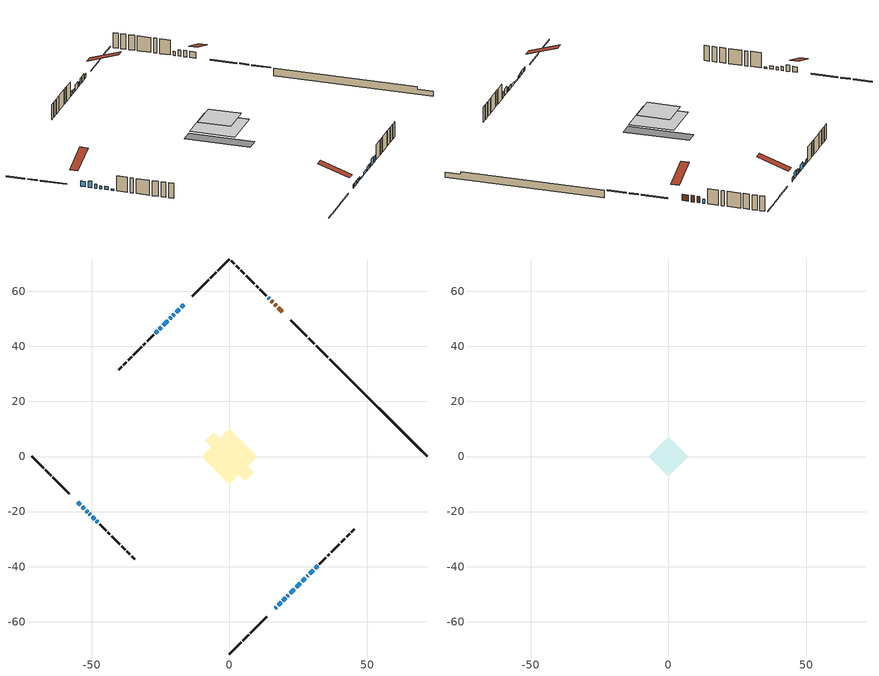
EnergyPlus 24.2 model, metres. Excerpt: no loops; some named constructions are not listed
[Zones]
conditioned space
 floor outside (Floor1 construction): -2.04,0 0,2.04 2.04,0 0,-2.04 z1.22
 floor adiabatic (AdiabaticFloorConstruction): -10.05,0 0,10.05 10.05,0 0,-10.05 z3.66
 floor foundation (Slab1 construction): -8.84,5.73 -5.73,8.84 8.84,-5.73 5.73,-8.84 z-1.22
 wall outside (RimJoist1 construction): 0,-71.7 4.21,-67.5 / -71.7,0 -67.5,-4.21 / 0,71.7 -4.21,67.5 / 35.7,36 31.49,40.21 z1.22:1.52
 wall outside (RimJoist2 construction): 4.86,-66.84 6.96,-64.74 / -66.84,-4.86 -64.74,-6.96 / -4.86,66.84 -6.96,64.74 / 30.84,40.87 28.74,42.96 z1.22:1.52
 wall outside (RimJoist3 construction): 7.62,-64.09 13.45,-58.25 / -64.09,-7.62 -58.25,-13.45 / -7.62,64.09 -13.45,58.25 / 28.08,43.62 22.25,49.45 z1.22:1.52
 wall outside (AdiabaticWallConstruction 1): 19.07,52.63 17.67,54.03 / 17.02,54.69 16.39,55.31 / 15.74,55.97 15.12,56.59 z1.22:3.25
 wall outside (AdiabaticWallConstruction): -16.63,55.08 -17.6,54.1 / -21.22,50.48 -21.72,49.98 / 26.42,-45.28 27.49,-44.21 / 28.15,-43.56 28.47,-43.23 z1.22:2.44; 16.63,-55.08 17.06,-54.65 z1.22:2.42; -55.08,-16.63 -54.11,-17.6 z1.22:2.97; -53.45,-18.25 -52.7,-19.01 / -18.26,53.45 -19.33,52.37 z1.22:3.25; -52.04,-19.66 -51.52,-20.19 z1.22:2.49; -19.99,51.71 -20.57,51.14 z1.22:3.13; 17.71,-53.99 18.76,-52.95 z1.22:2.46; 19.41,-52.29 20.35,-51.36 z1.22:2.39; 21,-50.7 21.38,-50.32 / -50.86,-20.84 -50.48,-21.22 z1.22:2.14; 22.04,-49.67 23.49,-48.21 z1.22:1.53; -49.83,-21.88 -49,-22.7 z1.22:2.21; 14.46,57.24 14.03,57.68 z1.22:2.54; -22.38,49.33 -24.1,47.6 z1.22:3.2; -24.76,46.95 -25.44,46.26 z1.22:2.24; -26.1,45.61 -26.91,44.79 z1.22:2.59; 24.15,-47.55 25.77,-45.94 z1.22:2.01; -48.35,-23.36 -47.8,-23.9 z1.22:1.63; 29.13,-42.58 30.42,-41.28 z1.22:3.35; 31.08,-40.63 31.97,-39.73 z1.22:2.95
 wall outside (Wall1 construction): 32.63,-39.07 34.99,-36.72 / -47.15,-24.56 -44.79,-26.91 / -27.57,44.13 -29.93,41.78 / 13.37,58.33 11.01,60.69 z1.22:6.1
 wall outside (Wall2 construction): 35.64,-36.06 36.29,-35.41 / -44.13,-27.57 -43.48,-28.22 / -30.58,41.12 -31.23,40.47 / 10.36,61.35 9.71,62 z1.22:6.1
 wall outside (Wall3 construction): 36.95,-34.75 39.92,-31.79 / -42.83,-28.88 -39.86,-31.85 / -31.89,39.81 -34.86,36.85 / 9.05,62.65 6.08,65.62 z1.22:6.1
 wall outside (Wall4 construction): 40.58,-31.13 41.87,-29.83 / -39.2,-32.5 -37.91,-33.8 / -35.52,36.19 -36.81,34.89 / 5.43,66.28 4.13,67.57 z1.22:6.1
 wall outside (Wall5 construction): 42.53,-29.18 43.58,-28.12 / -37.25,-34.45 -36.2,-35.51 / -37.47,34.24 -38.52,33.18 / 3.47,68.23 2.42,69.29 z1.22:6.1
 wall outside (Wall6 construction): 44.24,-27.47 45.34,-26.36 / -35.54,-36.17 -34.43,-37.27 / -39.18,32.52 -40.28,31.42 / 1.76,69.94 0.66,71.05 z1.22:6.1
 wall foundation (FoundationWall1 construction): 36.36,35.35,-1.22 36.36,35.35,1.22 68.17,3.53,1.22 68.17,3.53,0.44 71.7,0,0.44 71.7,0,-1.22
 window (WindowConstruction 18): -16.63,55.08 -17.6,54.1 z1.22:2.44
 window (WindowConstruction 2): 16.63,-55.08 17.06,-54.65 z1.22:2.41
 window (WindowConstruction 3): -55.08,-16.63 -54.11,-17.6 z1.22:2.97
 window (WindowConstruction 4): -53.45,-18.25 -52.7,-19.01 z1.22:3.25
 window (WindowConstruction 5): -52.04,-19.66 -51.52,-20.19 z1.22:2.49
 window (WindowConstruction 6): -18.26,53.45 -19.33,52.37 z1.22:3.25
 window (WindowConstruction 7): -19.99,51.71 -20.57,51.14 z1.22:3.12
 window (WindowConstruction 8): 17.71,-53.99 18.76,-52.95 z1.22:2.46
 window (WindowConstruction 9): 19.41,-52.29 20.35,-51.36 z1.22:2.39
 window (WindowConstruction 19): -21.22,50.48 -21.72,49.98 z1.22:2.44
 window (WindowConstruction 10): 21,-50.7 21.38,-50.32 z1.22:2.13
 window (WindowConstruction 11): 22.04,-49.67 23.49,-48.21 z1.22:1.52
 window (WindowConstruction 12): -50.86,-20.84 -50.48,-21.22 z1.22:2.13
 window (WindowConstruction 13): -49.83,-21.88 -49,-22.7 z1.22:2.21
 window (WindowConstruction 14): 14.46,57.24 14.03,57.68 z1.22:2.54
 window (WindowConstruction 15): -22.38,49.33 -24.1,47.6 z1.22:3.2
 window (WindowConstruction 16): -24.76,46.95 -25.44,46.26 z1.22:2.23
 window (WindowConstruction 17): -26.1,45.61 -26.91,44.79 z1.22:2.59
 window (WindowConstruction 22): 24.15,-47.55 25.77,-45.94 z1.22:2.01
 window (WindowConstruction 20): 26.42,-45.28 27.49,-44.21 z1.22:2.44
 window (WindowConstruction 23): -48.34,-23.36 -47.8,-23.9 z1.22:1.63
 window (WindowConstruction 21): 28.15,-43.55 28.47,-43.24 z1.22:2.44
 window (WindowConstruction): 29.13,-42.58 30.42,-41.29 z1.22:3.35
 window (WindowConstruction 1): 31.08,-40.63 31.97,-39.73 z1.22:2.95
 door (Door): 19.07,52.63 17.67,54.03 z1.22:3.25
 door (Door 1): 17.02,54.69 16.4,55.31 z1.22:3.25
 door (Door 2): 15.74,55.97 15.12,56.59 z1.22:3.25
 ceiling adiabatic (AdiabaticFloorConstruction): 0,-10.05 10.05,0 0,10.05 -10.05,0 z3.66
attic - vented
 floor to conditioned space (Floor2 construction Reversed): -7.25,0 0,7.25 7.25,0 0,-7.25 z6.1
 roof outside (Roof1 construction): 15.97,-55.73,6.1 8.91,-48.67,9.43 7.04,-50.53,9.43 14.11,-57.6,6.1; -55.73,-15.97,6.1 -48.67,-8.91,9.43 -50.53,-7.04,9.43 -57.6,-14.11,6.1; -15.97,55.73,6.1 -8.91,48.67,9.43 -7.04,50.53,9.43 -14.11,57.6,6.1; 19.73,51.97,6.1 12.67,44.91,9.43 14.53,43.05,9.43 21.59,50.11,6.1
[Schedule:Day:Interval]
clothes dryer exhaust 0 schedule day: No, 01:00, 0.123457, 02:00, 0.0740741, 03:00, 0.0493827, 04:00, 0.0246914, 05:00, 0.0493827, 06:00, 0.0740741, 07:00, 0.197531, 08:00, 0.395062, 09:00, 0.592593, 10:00, 0.839506, 11:00, 0.962963, 12:00, 1, 13:00, 0.91358, 14:00, 0.82716, 15:00, 0.716049, 16:00, 0.753086, 17:00, 0.679012, 18:00, 0.666667, 20:00, 0.62963, 21:00, 0.641975, 22:00, 0.666667, 23:00, 0.54321, 24:00, 0.296296
clothes dryer exhaust 0 schedule default day; cooling season schedule day; cooling season schedule day 2; cooling season schedule default day; exterior lighting schedule default day; natural vent schedule default day: No, 24:00, 0
cooling season schedule day 1: No, 24:00, 1
exterior lighting schedule day: No, 01:00, 0.566667, 03:00, 0.524167, 05:00, 0.495833, 06:00, 0.5525, 07:00, 0.623333, 08:00, 0.580833, 09:00, 0.439167, 10:00, 0.354167, 12:00, 0.34, 13:00, 0.354167, 14:00, 0.396667, 15:00, 0.425, 16:00, 0.495833, 17:00, 0.623333, 18:00, 0.793333, 19:00, 0.906667, 20:00, 0.963333, 21:00, 0.991667, 22:00, 0.920833, 23:00, 0.793333, 24:00, 0.665833
exterior lighting schedule day 1: No, 01:00, 0.528571, 03:00, 0.488929, 05:00, 0.4625, 06:00, 0.515357, 07:00, 0.581429, 08:00, 0.541786, 09:00, 0.409643, 10:00, 0.330357, 12:00, 0.317143, 13:00, 0.330357, 14:00, 0.37, 15:00, 0.396429, 16:00, 0.4625, 17:00, 0.581429, 18:00, 0.74, 19:00, 0.845714, 20:00, 0.898571, 21:00, 0.925, 22:00, 0.858929, 23:00, 0.74, 24:00, 0.621071
exterior lighting schedule day 10: No, 01:00, 0.552381, 03:00, 0.510952, 05:00, 0.483333, 06:00, 0.538571, 07:00, 0.607619, 08:00, 0.56619, 09:00, 0.428095, 10:00, 0.345238, 12:00, 0.331429, 13:00, 0.345238, 14:00, 0.386667, 15:00, 0.414286, 16:00, 0.483333, 17:00, 0.607619, 18:00, 0.773333, 19:00, 0.88381, 20:00, 0.939048, 21:00, 0.966667, 22:00, 0.897619, 23:00, 0.773333, 24:00, 0.649048
exterior lighting schedule day 11: No, 01:00, 0.571429, 03:00, 0.528571, 05:00, 0.5, 06:00, 0.557143, 07:00, 0.628571, 08:00, 0.585714, 09:00, 0.442857, 10:00, 0.357143, 12:00, 0.342857, 13:00, 0.357143, 14:00, 0.4, 15:00, 0.428571, 16:00, 0.5, 17:00, 0.628571, 18:00, 0.8, 19:00, 0.914286, 20:00, 0.971429, 21:00, 1, 22:00, 0.928571, 23:00, 0.8, 24:00, 0.671429
exterior lighting schedule day 2: No, 01:00, 0.485714, 03:00, 0.449286, 05:00, 0.425, 06:00, 0.473571, 07:00, 0.534286, 08:00, 0.497857, 09:00, 0.376429, 10:00, 0.303571, 12:00, 0.291429, 13:00, 0.303571, 14:00, 0.34, 15:00, 0.364286, 16:00, 0.425, 17:00, 0.534286, 18:00, 0.68, 19:00, 0.777143, 20:00, 0.825714, 21:00, 0.85, 22:00, 0.789286, 23:00, 0.68, 24:00, 0.570714
exterior lighting schedule day 3: No, 01:00, 0.442857, 03:00, 0.409643, 05:00, 0.3875, 06:00, 0.431786, 07:00, 0.487143, 08:00, 0.453929, 09:00, 0.343214, 10:00, 0.276786, 12:00, 0.265714, 13:00, 0.276786, 14:00, 0.31, 15:00, 0.332143, 16:00, 0.3875, 17:00, 0.487143, 18:00, 0.62, 19:00, 0.708571, 20:00, 0.752857, 21:00, 0.775, 22:00, 0.719643, 23:00, 0.62, 24:00, 0.520357
exterior lighting schedule day 4: No, 01:00, 0.4, 03:00, 0.37, 05:00, 0.35, 06:00, 0.39, 07:00, 0.44, 08:00, 0.41, 09:00, 0.31, 10:00, 0.25, 12:00, 0.24, 13:00, 0.25, 14:00, 0.28, 15:00, 0.3, 16:00, 0.35, 17:00, 0.44, 18:00, 0.56, 19:00, 0.64, 20:00, 0.68, 21:00, 0.7, 22:00, 0.65, 23:00, 0.56, 24:00, 0.47
exterior lighting schedule day 5: No, 01:00, 0.380952, 03:00, 0.352381, 05:00, 0.333333, 06:00, 0.371429, 07:00, 0.419048, 08:00, 0.390476, 09:00, 0.295238, 10:00, 0.238095, 12:00, 0.228571, 13:00, 0.238095, 14:00, 0.266667, 15:00, 0.285714, 16:00, 0.333333, 17:00, 0.419048, 18:00, 0.533333, 19:00, 0.609524, 20:00, 0.647619, 21:00, 0.666667, 22:00, 0.619048, 23:00, 0.533333, 24:00, 0.447619
exterior lighting schedule day 6: No, 01:00, 0.390476, 03:00, 0.36119, 05:00, 0.341667, 06:00, 0.380714, 07:00, 0.429524, 08:00, 0.400238, 09:00, 0.302619, 10:00, 0.244048, 12:00, 0.234286, 13:00, 0.244048, 14:00, 0.273333, 15:00, 0.292857, 16:00, 0.341667, 17:00, 0.429524, 18:00, 0.546667, 19:00, 0.624762, 20:00, 0.66381, 21:00, 0.683333, 22:00, 0.634524, 23:00, 0.546667, 24:00, 0.45881
exterior lighting schedule day 7: No, 01:00, 0.419048, 03:00, 0.387619, 05:00, 0.366667, 06:00, 0.408571, 07:00, 0.460952, 08:00, 0.429524, 09:00, 0.324762, 10:00, 0.261905, 12:00, 0.251429, 13:00, 0.261905, 14:00, 0.293333, 15:00, 0.314286, 16:00, 0.366667, 17:00, 0.460952, 18:00, 0.586667, 19:00, 0.670476, 20:00, 0.712381, 21:00, 0.733333, 22:00, 0.680952, 23:00, 0.586667, 24:00, 0.492381
exterior lighting schedule day 8: No, 01:00, 0.466667, 03:00, 0.431667, 05:00, 0.408333, 06:00, 0.455, 07:00, 0.513333, 08:00, 0.478333, 09:00, 0.361667, 10:00, 0.291667, 12:00, 0.28, 13:00, 0.291667, 14:00, 0.326667, 15:00, 0.35, 16:00, 0.408333, 17:00, 0.513333, 18:00, 0.653333, 19:00, 0.746667, 20:00, 0.793333, 21:00, 0.816667, 22:00, 0.758333, 23:00, 0.653333, 24:00, 0.548333
exterior lighting schedule day 9: No, 01:00, 0.509524, 03:00, 0.47131, 05:00, 0.445833, 06:00, 0.496786, 07:00, 0.560476, 08:00, 0.522262, 09:00, 0.394881, 10:00, 0.318452, 12:00, 0.305714, 13:00, 0.318452, 14:00, 0.356667, 15:00, 0.382143, 16:00, 0.445833, 17:00, 0.560476, 18:00, 0.713333, 19:00, 0.815238, 20:00, 0.86619, 21:00, 0.891667, 22:00, 0.827976, 23:00, 0.713333, 24:00, 0.59869
[Schedule:Week:Daily]
clothes dryer exhaust 0 schedule Week Rule - Jan1-Dec31: clothes dryer exhaust 0 schedule day, clothes dryer exhaust 0 schedule day, clothes dryer exhaust 0 schedule day, clothes dryer exhaust 0 schedule day, clothes dryer exhaust 0 schedule day, clothes dryer exhaust 0 schedule day, clothes dryer exhaust 0 schedule day, clothes dryer exhaust 0 schedule default day, clothes dryer exhaust 0 schedule default day, clothes dryer exhaust 0 schedule default day, clothes dryer exhaust 0 schedule default day, clothes dryer exhaust 0 schedule default day
cooling season schedule Week Rule - Jan1-May26: cooling season schedule day, cooling season schedule day, cooling season schedule day, cooling season schedule day, cooling season schedule day, cooling season schedule day, cooling season schedule day, cooling season schedule default day, cooling season schedule default day, cooling season schedule default day, cooling season schedule default day, cooling season schedule default day
cooling season schedule Week Rule - May27-Jun2: cooling season schedule day, cooling season schedule day, cooling season schedule day, cooling season schedule day, cooling season schedule day, cooling season schedule day 1, cooling season schedule day 1, cooling season schedule default day, cooling season schedule default day, cooling season schedule default day, cooling season schedule default day, cooling season schedule default day
cooling season schedule Week Rule - Jun3-Sep29: cooling season schedule day 1, cooling season schedule day 1, cooling season schedule day 1, cooling season schedule day 1, cooling season schedule day 1, cooling season schedule day 1, cooling season schedule day 1, cooling season schedule default day, cooling season schedule default day, cooling season schedule default day, cooling season schedule default day, cooling season schedule default day
cooling season schedule Week Rule - Sep30-Oct6: cooling season schedule day 1, cooling season schedule day 2, cooling season schedule day 2, cooling season schedule day 2, cooling season schedule day 2, cooling season schedule day 2, cooling season schedule day 2, cooling season schedule default day, cooling season schedule default day, cooling season schedule default day, cooling season schedule default day, cooling season schedule default day
cooling season schedule Week Rule - Oct7-Dec31: cooling season schedule day 2, cooling season schedule day 2, cooling season schedule day 2, cooling season schedule day 2, cooling season schedule day 2, cooling season schedule day 2, cooling season schedule day 2, cooling season schedule default day, cooling season schedule default day, cooling season schedule default day, cooling season schedule default day, cooling season schedule default day
exterior lighting schedule Week Rule - Jan1-Jan27: exterior lighting schedule day, exterior lighting schedule day, exterior lighting schedule day, exterior lighting schedule day, exterior lighting schedule day, exterior lighting schedule day, exterior lighting schedule day, exterior lighting schedule default day, exterior lighting schedule default day, exterior lighting schedule default day, exterior lighting schedule default day, exterior lighting schedule default day
exterior lighting schedule Week Rule - Jan28-Feb3: exterior lighting schedule day, exterior lighting schedule day, exterior lighting schedule day, exterior lighting schedule day, exterior lighting schedule day 1, exterior lighting schedule day 1, exterior lighting schedule day 1, exterior lighting schedule default day, exterior lighting schedule default day, exterior lighting schedule default day, exterior lighting schedule default day, exterior lighting schedule default day
exterior lighting schedule Week Rule - Feb4-Feb24: exterior lighting schedule day 1, exterior lighting schedule day 1, exterior lighting schedule day 1, exterior lighting schedule day 1, exterior lighting schedule day 1, exterior lighting schedule day 1, exterior lighting schedule day 1, exterior lighting schedule default day, exterior lighting schedule default day, exterior lighting schedule default day, exterior lighting schedule default day, exterior lighting schedule default day
exterior lighting schedule Week Rule - Feb25-Mar3: exterior lighting schedule day 1, exterior lighting schedule day 1, exterior lighting schedule day 1, exterior lighting schedule day 1, exterior lighting schedule day 2, exterior lighting schedule day 2, exterior lighting schedule day 2, exterior lighting schedule default day, exterior lighting schedule default day, exterior lighting schedule default day, exterior lighting schedule default day, exterior lighting schedule default day
exterior lighting schedule Week Rule - Mar4-Mar31: exterior lighting schedule day 2, exterior lighting schedule day 2, exterior lighting schedule day 2, exterior lighting schedule day 2, exterior lighting schedule day 2, exterior lighting schedule day 2, exterior lighting schedule day 2, exterior lighting schedule default day, exterior lighting schedule default day, exterior lighting schedule default day, exterior lighting schedule default day, exterior lighting schedule default day
exterior lighting schedule Week Rule - Apr1-Apr28: exterior lighting schedule day 3, exterior lighting schedule day 3, exterior lighting schedule day 3, exterior lighting schedule day 3, exterior lighting schedule day 3, exterior lighting schedule day 3, exterior lighting schedule day 3, exterior lighting schedule default day, exterior lighting schedule default day, exterior lighting schedule default day, exterior lighting schedule default day, exterior lighting schedule default day
exterior lighting schedule Week Rule - Apr29-May5: exterior lighting schedule day 3, exterior lighting schedule day 3, exterior lighting schedule day 4, exterior lighting schedule day 4, exterior lighting schedule day 4, exterior lighting schedule day 4, exterior lighting schedule day 4, exterior lighting schedule default day, exterior lighting schedule default day, exterior lighting schedule default day, exterior lighting schedule default day, exterior lighting schedule default day
exterior lighting schedule Week Rule - May6-May26: exterior lighting schedule day 4, exterior lighting schedule day 4, exterior lighting schedule day 4, exterior lighting schedule day 4, exterior lighting schedule day 4, exterior lighting schedule day 4, exterior lighting schedule day 4, exterior lighting schedule default day, exterior lighting schedule default day, exterior lighting schedule default day, exterior lighting schedule default day, exterior lighting schedule default day
exterior lighting schedule Week Rule - May27-Jun2: exterior lighting schedule day 4, exterior lighting schedule day 4, exterior lighting schedule day 4, exterior lighting schedule day 4, exterior lighting schedule day 4, exterior lighting schedule day 5, exterior lighting schedule day 5, exterior lighting schedule default day, exterior lighting schedule default day, exterior lighting schedule default day, exterior lighting schedule default day, exterior lighting schedule default day
exterior lighting schedule Week Rule - Jun3-Jun30: exterior lighting schedule day 5, exterior lighting schedule day 5, exterior lighting schedule day 5, exterior lighting schedule day 5, exterior lighting schedule day 5, exterior lighting schedule day 5, exterior lighting schedule day 5, exterior lighting schedule default day, exterior lighting schedule default day, exterior lighting schedule default day, exterior lighting schedule default day, exterior lighting schedule default day
exterior lighting schedule Week Rule - Jul1-Jul28: exterior lighting schedule day 6, exterior lighting schedule day 6, exterior lighting schedule day 6, exterior lighting schedule day 6, exterior lighting schedule day 6, exterior lighting schedule day 6, exterior lighting schedule day 6, exterior lighting schedule default day, exterior lighting schedule default day, exterior lighting schedule default day, exterior lighting schedule default day, exterior lighting schedule default day
exterior lighting schedule Week Rule - Jul29-Aug4: exterior lighting schedule day 6, exterior lighting schedule day 6, exterior lighting schedule day 6, exterior lighting schedule day 7, exterior lighting schedule day 7, exterior lighting schedule day 7, exterior lighting schedule day 7, exterior lighting schedule default day, exterior lighting schedule default day, exterior lighting schedule default day, exterior lighting schedule default day, exterior lighting schedule default day
exterior lighting schedule Week Rule - Aug5-Aug25: exterior lighting schedule day 7, exterior lighting schedule day 7, exterior lighting schedule day 7, exterior lighting schedule day 7, exterior lighting schedule day 7, exterior lighting schedule day 7, exterior lighting schedule day 7, exterior lighting schedule default day, exterior lighting schedule default day, exterior lighting schedule default day, exterior lighting schedule default day, exterior lighting schedule default day
exterior lighting schedule Week Rule - Aug26-Sep1: exterior lighting schedule day 7, exterior lighting schedule day 7, exterior lighting schedule day 7, exterior lighting schedule day 7, exterior lighting schedule day 7, exterior lighting schedule day 7, exterior lighting schedule day 8, exterior lighting schedule default day, exterior lighting schedule default day, exterior lighting schedule default day, exterior lighting schedule default day, exterior lighting schedule default day
exterior lighting schedule Week Rule - Sep2-Sep29: exterior lighting schedule day 8, exterior lighting schedule day 8, exterior lighting schedule day 8, exterior lighting schedule day 8, exterior lighting schedule day 8, exterior lighting schedule day 8, exterior lighting schedule day 8, exterior lighting schedule default day, exterior lighting schedule default day, exterior lighting schedule default day, exterior lighting schedule default day, exterior lighting schedule default day
exterior lighting schedule Week Rule - Sep30-Oct6: exterior lighting schedule day 8, exterior lighting schedule day 9, exterior lighting schedule day 9, exterior lighting schedule day 9, exterior lighting schedule day 9, exterior lighting schedule day 9, exterior lighting schedule day 9, exterior lighting schedule default day, exterior lighting schedule default day, exterior lighting schedule default day, exterior lighting schedule default day, exterior lighting schedule default day
exterior lighting schedule Week Rule - Oct7-Oct27: exterior lighting schedule day 9, exterior lighting schedule day 9, exterior lighting schedule day 9, exterior lighting schedule day 9, exterior lighting schedule day 9, exterior lighting schedule day 9, exterior lighting schedule day 9, exterior lighting schedule default day, exterior lighting schedule default day, exterior lighting schedule default day, exterior lighting schedule default day, exterior lighting schedule default day
exterior lighting schedule Week Rule - Oct28-Nov3: exterior lighting schedule day 9, exterior lighting schedule day 9, exterior lighting schedule day 9, exterior lighting schedule day 9, exterior lighting schedule day 10, exterior lighting schedule day 10, exterior lighting schedule day 10, exterior lighting schedule default day, exterior lighting schedule default day, exterior lighting schedule default day, exterior lighting schedule default day, exterior lighting schedule default day
exterior lighting schedule Week Rule - Nov4-Nov24: exterior lighting schedule day 10, exterior lighting schedule day 10, exterior lighting schedule day 10, exterior lighting schedule day 10, exterior lighting schedule day 10, exterior lighting schedule day 10, exterior lighting schedule day 10, exterior lighting schedule default day, exterior lighting schedule default day, exterior lighting schedule default day, exterior lighting schedule default day, exterior lighting schedule default day
exterior lighting schedule Week Rule - Nov25-Dec1: exterior lighting schedule day 10, exterior lighting schedule day 10, exterior lighting schedule day 10, exterior lighting schedule day 10, exterior lighting schedule day 10, exterior lighting schedule day 10, exterior lighting schedule day 11, exterior lighting schedule default day, exterior lighting schedule default day, exterior lighting schedule default day, exterior lighting schedule default day, exterior lighting schedule default day
exterior lighting schedule Week Rule - Dec2-Dec31: exterior lighting schedule day 11, exterior lighting schedule day 11, exterior lighting schedule day 11, exterior lighting schedule day 11, exterior lighting schedule day 11, exterior lighting schedule day 11, exterior lighting schedule day 11, exterior lighting schedule default day, exterior lighting schedule default day, exterior lighting schedule default day, exterior lighting schedule default day, exterior lighting schedule default day
natural vent schedule Week Rule - Jan1-Dec31: natural vent schedule default day, natural vent schedule default day, natural vent schedule default day, natural vent schedule default day, natural vent schedule default day, natural vent schedule default day, natural vent schedule default day, natural vent schedule default day, natural vent schedule default day, natural vent schedule default day, natural vent schedule default day, natural vent schedule default day
[Schedule:Year]
clothes dryer exhaust 0 schedule: clothes dryer exhaust 0 schedule Week Rule - Jan1-Dec31, 1, 1, 12, 31
cooling season schedule: cooling season schedule Week Rule - Jan1-May26, 1, 1, 5, 26, cooling season schedule Week Rule - May27-Jun2, 5, 27, 6, 2, cooling season schedule Week Rule - Jun3-Sep29, 6, 3, 9, 29, cooling season schedule Week Rule - Sep30-Oct6, 9, 30, 10, 6, cooling season schedule Week Rule - Oct7-Dec31, 10, 7, 12, 31
natural vent schedule: natural vent schedule Week Rule - Jan1-Dec31, 1, 1, 12, 31
